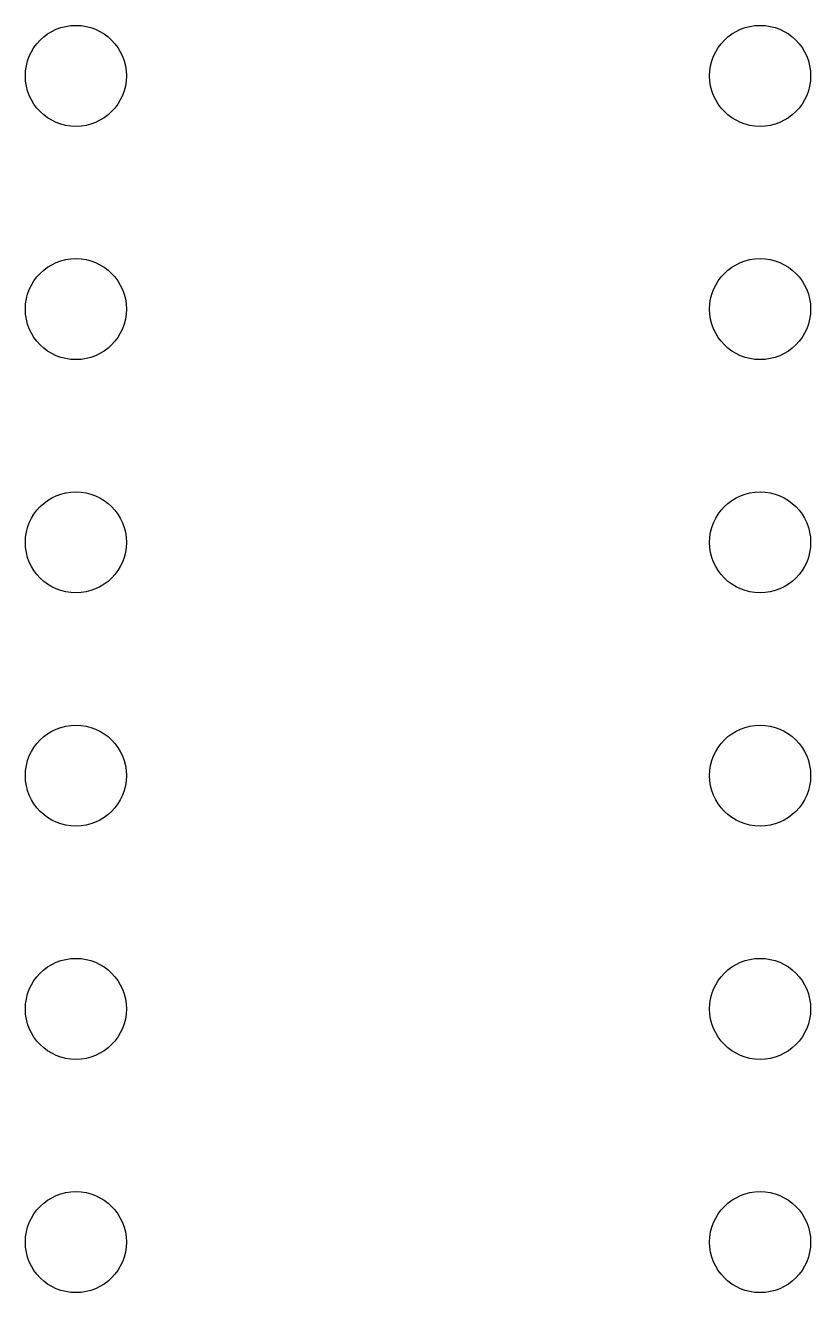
# Model space of a CAD drawing. Extents: x -101 to 101, y -723 to -397.
import ezdxf

# ---------------------------------------------------------------- set-up
doc = ezdxf.new("R2010")
doc.units = 0
doc.layers.get('0').update_dxf_attribs({"linetype": 'CONTINUOUS'})

msp = doc.modelspace()

# ---------------------------------------------------------------- linework, layer by layer
for centre in [(-88, -410), (-88, -410), (88, -410), (88, -410), (-88, -470), (-88, -470), (88, -470), (88, -470), (-88, -530), (-88, -530), (88, -530), (88, -530), (-88, -590), (-88, -590), (88, -590), (88, -590), (-88, -650), (-88, -650), (88, -650), (88, -650), (-88, -710), (-88, -710), (88, -710), (88, -710)]:
    msp.add_circle(centre, 13)

doc.saveas('drawing.dxf')
